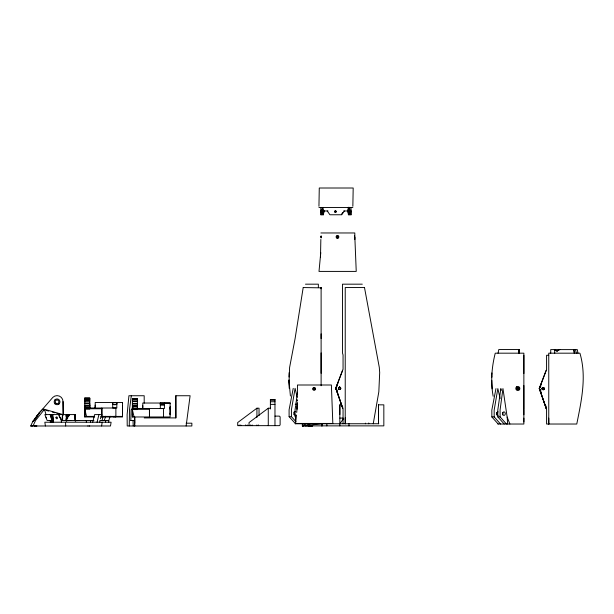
<?xml version="1.0" encoding="UTF-8"?>
<svg xmlns="http://www.w3.org/2000/svg" width="614" height="614" viewBox="0 0 614 614"><rect width="100%" height="100%" fill="white"/><g stroke="black" fill="none" stroke-linecap="round" stroke-linejoin="round"><path stroke-width="0.92" d="M51.545 422.225L51.545 420.513M84.801 413.936L84.801 413.644M84.801 413.368L84.801 413.076M89.015 407.995L95.201 407.995L95.193 406.944L95.193 408.049L115.877 407.988L115.877 416.407M95.201 406.629L95.201 405.133M99.852 422.225L99.852 420.513L108.755 420.513L110.159 416.277M108.755 422.225L108.755 420.513M122.531 409.139L122.531 414.036L122.539 412.025L122.531 413.191M122.539 407.596L122.539 406.061M142.793 407.589L142.793 408.548L163.47 408.548L163.47 416.975M142.793 406.629L142.793 405.7M170.132 409.17C170.124 402.277 170.132 419.869 170.124 413.122M170.124 406.629L170.109 408.502M321.114 287.843L303.178 287.552M321.114 373.289L321.114 352.92M321.114 338.567L321.114 333.878M321.114 288.795L321.114 287.552L321.114 385.753M321.828 423.76L321.828 425.87L321.828 423.737L305.166 425.656L310.469 423.737M339.834 414.519L339.834 404.841L341.653 404.841M378.477 414.565L378.477 404.841L383.834 404.841L383.834 425.87L305.166 425.87L305.166 423.767M523.865 421.925L523.865 418.111M523.865 414.788L523.865 410.121M523.865 409.461L523.865 385.515M523.865 373.558L523.865 355.268M550.727 353.18L550.727 349.604L558.878 349.604M66.381 421.273L66.389 414.588M75.292 421.273L75.299 414.588L44.853 414.588L47.163 420.513L52.474 420.513L52.474 422.225M122.531 413.375L122.539 413.084M297.422 394.365L297.46 385.001L331.391 385.001L332.826 423.437L295.595 423.437L296.478 415.033M320.846 239.452L320.531 255.209L319.004 271.411L356.235 271.411L354.846 237.142M519.367 353.18L519.383 349.55L498.806 349.55L498.031 353.18M89.79 408.694L89.79 398.072L84.793 398.095M130.813 420.46L131.135 409.883L133.061 407.397M134.796 423.23L134.696 416.96L134.796 425.986M137.382 409.254L137.382 398.632L132.386 398.632L132.386 416.975L170.124 416.975L170.124 403.03L142.793 403.03L142.793 408.563L137.39 408.563L137.382 404.941M518.684 353.18L518.707 349.55M326.855 425.87L326.871 423.737M122.539 407.028L122.539 409.699L122.539 406.967L122.539 409.101M318.95 206.281L319.272 188.007L353.188 188.007L352.85 206.281M290.414 395.992L289.056 381.509L289.593 367.533L295.096 338.567L303.147 287.843M497.885 424.028L523.865 424.028L523.865 353.18L495.245 353.18C491.676 367.233 490.54 381.923 493.165 396.26M321.421 236.574L321.421 237.227M289.01 377.004L289.156 372.66M491.776 376.72L491.76 377.265L491.898 372.928M323.133 207.517L323.01 210.978L327.983 210.978M84.793 409.008L89.79 409.008L89.79 404.38M132.386 409.576L137.382 409.576L137.39 408.548M297.276 404.258L297.345 402.224M323.9 210.541L323.494 214.762L320.508 214.762L320.861 207.517M297.299 403.751L297.007 409.177L297.268 404.526L297.122 407.236M321.782 214.762L322.212 207.455M340.693 388.547L340.709 388.332A0.982 0.821 63.9 0 0 340.494 387.718L339.488 387.219L338.429 388.117A1.005 0.875 72.6 0 0 338.613 388.954L339.327 389.422A1.412 1.228 72.7 0 0 340.156 389.261L340.693 388.555L340.547 388.946M544.219 388.815L544.227 388.601A0.982 0.821 63.9 0 0 544.012 387.987L543.014 387.488L541.947 388.378A1.005 0.875 72.6 0 0 542.131 389.215L542.853 389.69A1.412 1.228 72.6 0 0 543.674 389.522L544.211 388.823L543.943 389.376A1.466 1.228 63.9 0 1 543.39 389.683L542.246 389.215A0.982 0.821 63.9 0 1 542.032 388.601L542.661 387.58L543.735 387.687A1.098 1.098 0 0 1 543.735 389.514L543.39 389.683M320.531 255.209L320.677 252.492L320.424 257.143M297.069 408.08L296.716 412.454M518.907 388.708C516.105 384.088 517.003 392.945 518.899 388.286M350.939 207.517L351.446 214.762L348.399 214.762L349.051 207.263M62.505 414.588L61.991 420.513L59.044 415.701L59.044 414.588M52.996 422.225L53.195 420.697M295.802 404.657L297.468 392.868M186.126 425.986L190.102 395.738L175.827 395.738L175.85 417.904L144.206 417.919M295.672 405.562L295.05 409.791L295.088 416.653M101.594 425.986L102.185 422.225M354.593 238.094L354.585 235.86M131.304 395.738L129.477 409.784L129.27 425.986M334.776 211.231L334.945 212.091L335.804 212.267A0.798 0.791 0 0 0 336.295 211.538L335.804 210.809M293.223 388.355L289.087 409.814L289.11 416.676L295.557 423.767M373.243 423.767L378.83 391.801L379.69 372.537L379.298 367.425L364.555 287.866M495.966 388.616L491.829 410.083L491.852 416.937L498.207 424.028M349.773 214.762L349.55 207.494M320.815 210.663L320.815 212.122M350.909 212.122L350.909 210.663M323.755 211.024L323.494 213.58L323.233 211.024M92.714 422.225L94.602 414.588L101.809 414.588L100.412 418.817M97.058 422.225L98.946 414.588M102.047 420.529L103.098 416.284M348.023 209.643L348.752 207.263M51.706 415.632L51.998 418.441L52.781 419.761L52.489 416.944L51.706 415.632L51.177 415.709M104.273 420.513L105.669 416.277M323.332 213.25L324.085 210.978M34.714 418.725L39.304 413.184L36.295 417.973L33.095 421.688L34.714 418.717M343.057 423.767L343.057 409.338L335.85 388.309L343.057 369.283L343.057 355.007L342.474 352.92L342.474 284.175L362.291 284.175M548.755 355.268L546.583 355.268L546.583 369.551L539.399 388.516L546.583 409.599L546.583 424.028L576.769 424.028C581.42 400.827 586.861 376.52 579.908 353.18L548.755 353.18L548.755 424.028M342.566 370.227L335.712 388.209L342.781 408.341L342.551 406.506M546.084 370.488L539.23 388.478L546.299 408.602L545.961 405.854M342.781 408.341L335.881 388.255L337.815 383.313M541.333 383.573L539.399 388.516L546.299 408.602M337.761 393.344L335.881 388.255L337.416 384.51M541.256 384.011L539.368 388.57L541.279 393.605M45.413 425.986L44.83 422.225L111.096 422.225L110.505 425.986L30.7 425.986L33.256 420.506M33.463 420.797L33.563 421.35M340.455 388.954L340.609 388.547A1.005 0.875 72.6 0 0 340.425 387.718L339.703 387.242L340.217 387.411A1.098 1.098 0 0 1 340.217 389.245L338.721 388.946A0.982 0.821 63.8 0 1 338.514 388.332C338.061 387.02 340.724 387.35 339.772 387.25M543.973 389.215L544.127 388.815A1.005 0.875 72.6 0 0 543.943 387.979L543.29 387.518M335.85 388.309L336.817 389.898L335.85 388.309L336.794 386.666L335.881 388.255L337.393 391.816M540.85 386.076L539.399 388.516L541.295 392.96M33.709 420.36L37.178 415.847M341.714 214.01L342.689 212.49M51.96 419.562L53.065 420.859L51.868 418.84L51.415 418.917L50.386 415.256L50.839 414.588L52.62 416.553L53.433 419.715M344.377 210.978L341.714 214.762L329.918 214.762L327.262 210.978M65.852 419.769L69.605 414.588M339.834 423.737L343.479 418.794M315.105 389.736L315.182 389.629A1.343 1.328 55.1 0 0 315.013 387.925M36.303 416.407L52.835 397.365A5.979 5.979 0 0 1 63.035 401.564L63.204 415.041L63.027 401.564M518.707 389.13C514.747 390.604 519.068 384.832 518.861 389.099A1.074 1.051 40.9 0 0 519.053 388.532L518.692 387.71M38.736 413.184L42.719 409.3M69.098 415.67L67.686 416.768L67.686 418.218M55.007 399.783L55.605 399.33M58.499 404.334L59.097 403.874M259.039 415.548L259.039 408.195L256.921 408.195L237.687 422.555L237.687 425.648L279.385 425.648L280.122 424.934L280.122 416.829L279.385 416.108L274.972 416.123M270.39 408.218L268.272 408.218L249.038 422.57L249.038 425.663M69.213 414.588L66.872 416.039L65.997 415.701L66.703 418.878M577.974 353.18L577.29 349.604L559.201 349.604L556.76 351.131L559.814 349.604M65.997 415.701L68.53 414.588L66.872 416.039L66.872 418.763M321.797 213.511L323.087 213.096L323.087 209.681L321.736 209.267L322.158 214.762M348.775 209.643L349.865 209.313M517.656 387.465L517.495 387.511A1.159 1.09 81.4 0 0 516.98 387.918L516.988 389.092L518.009 389.545M335.497 210.871L334.707 211.653A0.798 0.791 0 0 0 335.19 212.383L336.28 211.653L335.505 210.748A0.798 0.791 0 0 0 334.76 211.231M339.143 387.311L339.611 387.234M542.661 387.58L543.344 387.518A1.098 1.098 0 0 0 542.055 388.815A1.098 1.098 0 0 0 543.735 389.514M51.96 417.029L52.489 416.944M52.497 419.093L53.027 419.009M518.086 389.552L518.83 389.138L517.587 389.476L516.95 388.309L517.602 387.518L518.569 387.618M66.542 420.613L70.702 420.513M79.605 420.513L75.453 420.613L75.299 414.588M66.005 420.613L70.541 420.513M79.452 420.513L74.916 420.613L74.378 414.588M160.323 408.556L164.406 408.556L164.406 403.03L160.323 403.022L160.323 408.548M30.7 425.993L33.01 425.986L35.535 420.506L44.5 409.3L63.541 414.772M113.751 416.407L115.831 416.407M302.894 425.955L302.341 425.962L302.341 423.437M289.11 416.676L291.45 416.668L295.925 421.634M491.852 416.937L494.193 416.929L500.571 424.028M501.331 390.397L500.855 388.601L497.793 410.06L497.831 416.914L500.095 416.906L506.466 424.028M89.713 425.986L89.268 425.978M116.813 402.469C118.548 405.57 111.011 405.547 112.73 402.462L116.813 402.469L116.821 407.988L112.73 407.988L112.73 402.462M170.124 403.482L170.124 403.03L164.406 403.03L164.406 404.849L160.323 404.841L160.323 403.022M34.691 425.986L35.09 425.986M308.903 425.962L308.443 425.962M318.942 207.517L352.866 207.517M320.715 210.978L321.966 210.978M343.663 210.978L348.276 210.978L348.261 207.517M322.534 212.482L323.755 212.482M320.876 232.967L354.8 232.967L354.877 239.452M305.473 284.175L318.359 284.175L318.359 287.552M364.524 287.552L345.229 287.552L345.229 423.767M84.793 398.24L89.79 398.24M84.793 398.317L89.79 398.317M132.386 398.808L137.382 398.877M84.793 399.169L89.79 399.169M84.793 399.33L89.79 399.33M132.386 399.729L137.382 399.729M132.386 399.891L137.382 399.891M270.39 399.883L274.972 399.906M270.39 399.921L274.972 399.921M84.793 400.812L89.79 400.812M84.793 401.049L89.79 401.049M132.386 401.379L137.382 401.379M132.386 401.617L137.382 401.617M270.39 401.756L274.972 401.756M122.539 403.482L122.531 402.462L95.201 402.462L95.201 407.995M84.793 403.06L89.79 403.068M84.793 403.375L89.79 403.375M132.386 403.628L137.382 403.628M132.386 403.943L137.382 403.943M295.234 404.258L297.66 404.258M270.39 404.373L274.972 404.373M84.793 405.186L89.79 405.186M84.793 405.793L89.79 405.7M132.386 405.747L137.382 405.747M84.793 406.146L89.79 406.146M132.386 406.268L137.382 406.268M132.386 406.361L137.382 406.361M132.386 406.706L137.382 406.706M84.793 407.642L89.79 407.642M84.793 408.218L89.79 408.218M132.386 408.203L137.382 408.203M84.793 408.755L101.855 408.755L101.855 416.407L101.847 407.988L101.855 408.755M132.386 408.778L137.382 408.778M132.386 409.323L149.448 409.323L149.448 416.975L149.44 408.548L149.448 409.323M84.801 416.407L94.625 416.407M101.018 416.407L122.539 416.407M84.793 406.975L84.801 416.975L94.625 416.975M101.018 416.975L122.539 416.975L122.539 402.462M114.242 416.975L113.713 416.975M115.302 416.975L115.831 416.975M59.044 415.701L61.339 420.513L93.934 420.513M186.119 423.199L191.86 423.192L191.86 425.986L127.213 425.986L127.129 414.65L128.917 395.738L144.19 395.738L144.198 403.137M295.142 423.767L378.853 423.737M34.561 425.993L35.274 425.986M36.295 425.986L36.779 425.986L36.188 425.986M87.817 425.978L88.101 425.986M134.581 425.986L134.42 420.667M112.73 404.281L116.821 404.288M160.323 404.841L164.406 404.849M309.893 425.955L312.587 425.962L302.341 425.962L303.976 425.97L303.976 423.437M339.834 418.08L343.165 418.088M542.868 387.518L543.344 387.518M339.342 387.25L339.818 387.257A1.098 1.098 0 0 0 338.529 388.547A1.098 1.098 0 0 0 340.217 389.245M130.813 420.46L134.673 420.682M543.014 387.488L543.543 387.572L543.075 387.495M348.775 213.142L350.049 213.472M44.2 409.837L42.389 409.338L44.5 409.3L46.042 414.841M46.004 410.329L48.721 411.073M52.336 412.063L55.053 412.808M56.864 413.299L59.581 414.043M557.22 351.131L554.626 349.604L554.741 353.18M336.725 237.971L337.347 238.194A1.343 1.343 -28.4 0 0 337.738 238.171L337.869 238.14A1.358 1.351 29.7 0 0 338.23 237.971M554.312 349.604L556.146 350.748M50.386 415.256L51.054 415.678L51.868 418.84M315.013 387.925L314.813 387.764A1.335 1.335 25.7 0 0 314.452 387.595L314.33 387.564A1.351 1.343 -28.1 0 0 313.8 387.564L313.547 387.641A1.358 1.351 -63.5 0 0 313.209 387.848L312.94 388.14A1.328 1.312 -63.5 0 0 312.718 388.754L312.718 389.023A1.358 1.343 -59.9 0 0 313.317 390.005L313.931 390.228A1.343 1.343 -28.4 0 0 314.33 390.205L314.452 390.174A1.358 1.351 29.7 0 0 314.813 390.005A1.343 1.335 0.9 0 0 315.105 389.736M65.967 418.71L67.732 420.621M497.831 416.914L504.201 424.028M540.811 391.011L539.23 388.478L540.811 390.98M52.351 416.269L51.422 414.588L51.054 415.678L50.839 414.588M347.578 210.978L348.552 213.25M46.349 418.165L46.065 417.19M500.095 416.906L500.072 410.052L502.95 388.593L507.156 417.098L509.889 424.028M50.164 414.588L52.474 420.513M323.087 213.096L323.494 214.762M500.172 398.501L497.839 388.608L494.17 410.075L494.193 416.929M297.214 397.335L295.096 388.347L291.42 409.807L291.45 416.668M134.09 416.975L132.386 409.761L132.386 416.975M84.793 409.2L86.497 416.407M365.361 423.13L365.514 423.767M348.399 214.762L348.023 210.518M62.574 415.701L62.651 419.677M575.556 349.604L576.27 353.18M573.967 349.604L574.635 353.18M573.614 349.604L574.182 353.18M349.596 207.509L350.141 214.762M507.156 417.098L507.648 424.028M52.904 414.588L53.318 422.225M133 420.582L133.238 425.986M65.537 422.225L65.698 425.986M491.806 380.373L492.113 388.831M295.403 415.924L295.488 419.907M548.755 418.111L548.824 424.028M345.229 417.85L345.298 423.767M518.937 349.55L518.968 353.18M175.865 395.738L175.896 417.904M132.386 407.151L132.386 408.31M132.386 413.89L132.386 415.049M368.745 422.992L368.745 423.767M348.982 423.737L348.982 425.87M339.834 404.841L339.834 425.87M322.197 423.737L322.197 425.87M274.972 425.663L274.972 399.491L270.39 399.491L270.39 408.985M268.272 408.218L268.272 425.663M258.571 424.934L258.571 425.663M256.921 408.203L256.921 417.39M256.905 424.934L256.905 425.663M252.131 424.934L252.131 425.663M250.466 424.934L250.466 425.663M247.219 424.919L247.219 425.648M245.554 424.919L245.554 425.648M240.78 424.919L240.78 425.648M239.115 424.919L239.115 425.648M105.616 420.513L105.616 422.225M90.603 420.513L90.603 422.225M86.328 420.513L86.328 422.225M84.793 398.072L84.801 416.975M61.339 420.513L61.339 422.225M50.302 420.513L50.302 422.225M340.417 389.115A1.466 1.228 63.8 0 1 339.872 389.414M516.566 386.874A2.034 1.942 69.8 0 0 516.036 387.549A1.996 1.88 73.5 0 0 515.898 388.923L515.952 389.115A2.034 1.942 69.8 0 0 517.318 390.435L518.454 390.42A2.072 2.011 54.5 0 0 519.275 389.905L519.651 389.337A2.026 1.98 60.9 0 0 519.605 387.611A2.019 1.98 62 0 0 518.968 386.858L518.531 386.62A2.072 2.003 66.8 0 0 517.755 386.482L517.502 386.498A2.042 1.957 69.5 0 0 516.581 386.897M502.49 412.393A1.765 1.32 89.8 0 1 502.498 414.887M496.634 412.416A1.765 1.32 89.8 0 1 496.642 414.911M498.115 415.425A1.765 1.32 89.8 0 1 496.787 413.667L496.826 413.207A1.765 1.32 89.8 0 1 498.1 411.894M338.23 237.971A1.343 1.335 0.9 0 0 338.521 237.71L338.598 237.603A1.343 1.328 55.1 0 0 338.429 235.891L338.23 235.73A1.335 1.335 25.7 0 0 337.869 235.561L337.738 235.53A1.351 1.343 -28.1 0 0 337.216 235.53L336.963 235.607A1.358 1.351 -63.5 0 0 336.618 235.814L336.357 236.106A1.328 1.312 -63.5 0 0 336.134 236.72L336.134 236.996A1.358 1.343 -59.9 0 0 336.725 237.971M293.929 412.101A1.834 1.374 89.8 0 1 293.937 414.696M295.725 415.164A1.834 1.374 89.8 0 1 293.983 413.399A1.834 1.374 89.8 0 1 295.71 411.618M378.477 415.831L378.462 423.737L378.462 404.841L378.477 415.831M320.945 236.766C321.099 241.11 321.421 233.044 320.945 236.766M297.046 400.075C297.069 402.899 297.498 398.655 297.046 400.075M348.399 209.205L348.399 213.58L348.399 209.205M340.026 387.311L339.488 387.219L340.026 387.319M289.371 388.57L289.056 380.112L289.371 388.57M56.02 417.505A0.929 0.698 71.3 0 0 56.933 418.771A0.929 0.698 71.3 0 0 57.232 417.32A0.929 0.698 71.3 0 0 56.02 417.505M55.022 403.874A2.893 2.893 0 0 0 59.857 402.577A2.893 2.893 0 0 0 56.311 399.039A2.893 2.893 0 0 0 55.022 403.874M55.851 403.214A1.834 1.834 0 0 0 58.86 402.193A1.834 1.834 0 0 0 56.473 400.098A1.834 1.834 0 0 0 55.851 403.214M502.812 412.761A1.765 1.32 89.8 0 0 503.971 415.402A1.765 1.32 89.8 0 0 505.107 412.754A1.765 1.32 89.8 0 0 502.812 412.761M313.37 389.429A0.852 0.844 0 0 0 314.828 389.238A0.852 0.844 0 0 0 313.931 388.079A0.852 0.844 0 0 0 313.37 389.429M336.794 237.48A0.852 0.844 0 0 0 338.245 237.288A0.852 0.844 0 0 0 337.347 236.045A0.852 0.844 0 0 0 336.787 237.403A0.852 0.844 0 0 0 338.237 237.211A0.852 0.844 0 0 0 337.355 236.129A0.852 0.844 0 0 0 336.794 237.48"/></g></svg>
